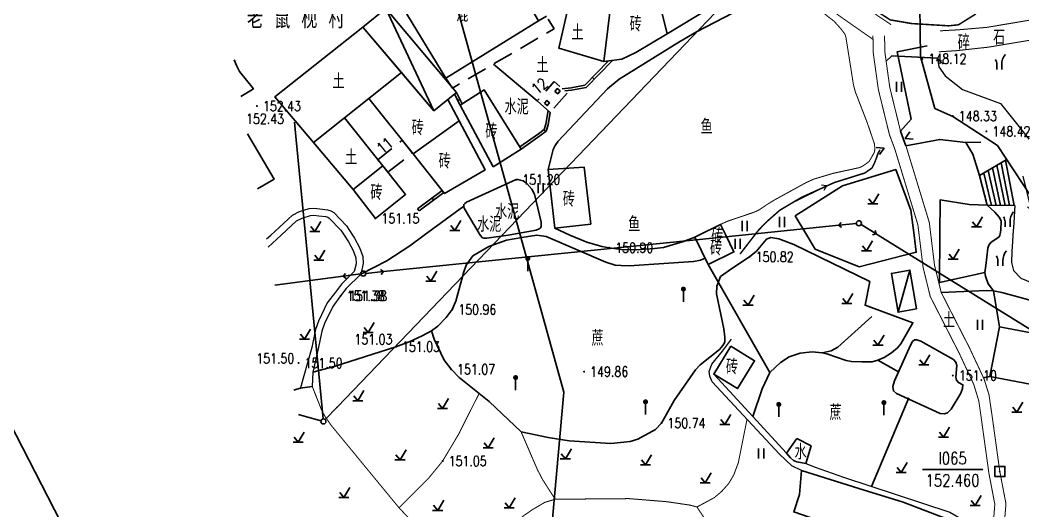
# Model space of a CAD drawing. Extents: x 529262 to 576451, y 2694391 to 2717535.
# Drawn here: x 567165.7 to 567265.2, y 2708975.2 to 2709023.9 of the extents above; entities that cross this region are included whole.
import ezdxf
from ezdxf.enums import TextEntityAlignment as Align
from ezdxf.xclip import XClip

# ---------------------------------------------------------------- set-up
doc = ezdxf.new("R2010")
doc.units = 0
doc.header["$XCLIPFRAME"] = 0
doc.linetypes.add('X2', pattern=[10, 8, -2])
doc.linetypes.add('X5', pattern=[3, 2, -1])
for name, color, linetype in [('DLDW', 8, 'Continuous'), ('DLSS', 4, 'Continuous'), ('DMTZ', 8, 'Continuous'), ('GCD', 8, 'Continuous'), ('GXYZ', 8, 'Continuous'), ('JMD', 8, 'Continuous'), ('KZD', 8, 'Continuous'), ('PP-COM', 7, 'Continuous'), ('RD-中线', 40, 'Continuous'), ('RD-红线', 7, 'Continuous'), ('ZBTZ', 8, 'Continuous'), ('ZJ', 7, 'Continuous'), ('污水管径标注_W10-', 202, 'Continuous')]:
    doc.layers.add(name, color=color, linetype=linetype)
doc.layers.add('SXSS', color=5, linetype='Continuous', lineweight=0)
doc.styles.add('HZ', font='rs.shx', dxfattribs={"width": 0.8, "bigfont": 'hztxt.shx'})
doc.styles.add('romant', font='romant.shx', dxfattribs={"width": 0.8})
doc.linetypes.add('10421', pattern='A,2,[150,AAA.SHX,S=0.5,R=0,X=0,Y=0.5],1e-11', length=2)
doc.linetypes.add('10422', pattern='A,0.75,[150,AAA.SHX,S=0.5,R=0,X=0,Y=0.5],1.5,[177,AAA.SHX,S=1,R=0,X=0,Y=0.4],0.75', length=3)
doc.linetypes.add('1161', pattern='A,0,[149,AAA.SHX,S=0.15,R=0,X=0,Y=0],-1.6', length=1.6)
doc.linetypes.add('8462', pattern='A,2,[157,AAA.SHX,S=1,R=0,X=0,Y=0.5],1e-09', length=2)

# ---------------------------------------------------------------- blocks, each defined once
blk = doc.blocks.new('A$C19FD0107')
at = {"layer": 'RD-中线', "color": 8, "linetype": 'Continuous', "flags": 128}
for points in [[(-4490.734, 14139.438, 0), (-4490.29, 14139.417)], [(-3818.251, 14086.168, 0), (-3817.74, 14086.169)]]:
    blk.add_lwpolyline(points, format="xyb", dxfattribs=at)
at = {"layer": 'RD-红线', "color": 8}
blk.add_line((-3819.132, 14565.867), (-3835.503, 14597.623), dxfattribs=at)
blk = doc.blocks.new('gc246')
at = {"color": 8}
for p, q in [((-0.5, 1), (-0.5, 0)), ((0.5, 1), (0.5, 0))]:
    blk.add_line(p, q, dxfattribs=at)
for centre, radius, start, end in [((-2.94, 0.81), 2.45, 4.3743, 29.0242), ((3.4, 1.11), 2.91, 139.3312, 182.0887)]:
    blk.add_arc(centre, radius, start, end, dxfattribs=at)
blk = doc.blocks.new('gc013c')
at = {"linetype": 'Continuous'}
blk.add_line((0.5, 0), (4, 0), dxfattribs=at)
at = {"linetype": 'Continuous', "const_width": 0.15, "flags": 128}
blk.add_lwpolyline([(3.775, 0, 1), (3.925, 0, 1)], format="xyb", close=True, dxfattribs=at)
blk = doc.blocks.new('gc037')
for p, q in [((0, 0), (-1.39, 0.8)), ((-1.39, -0.8), (0, 0))]:
    blk.add_line(p, q)
blk = doc.blocks.new('gc013b')
at = {"linetype": 'Continuous'}
blk.add_line((0.5, 0), (4, 0), dxfattribs=at)
at = {"linetype": 'Continuous', "flags": 128}
blk.add_lwpolyline([(3.5, 0.5), (4, 0), (3.5, -0.5)], dxfattribs=at)
blk = doc.blocks.new('gc170')
at = {"color": 8, "linetype": 'Continuous'}
blk.add_circle((0, 0), 0.5, dxfattribs=at)
blk = doc.blocks.new('gc123')
at = {"color": 8}
for p, q in [((0, 0), (1.2, 2)), ((-1, 0), (1, 0)), ((0, 0), (-0.8, 1))]:
    blk.add_line(p, q, dxfattribs=at)
blk = doc.blocks.new('gc121')
at = {"color": 8}
for p, q in [((-0.5, -1), (-0.5, 1)), ((0.5, -1), (0.5, 1))]:
    blk.add_line(p, q, dxfattribs=at)
blk = doc.blocks.new('gc086')
at = {"color": 8}
for p, q in [((0, 0), (7, 0)), ((7, 0), (6.18, 0.57)), ((7, 0), (6.18, -0.57))]:
    blk.add_line(p, q, dxfattribs=at)
blk = doc.blocks.new('GC200')
at = {"linetype": 'Continuous', "const_width": 0.2, "flags": 128}
blk.add_lwpolyline([(-0.1, 0, 1), (0.1, 0, 1)], format="xyb", close=True, dxfattribs=at)
blk = doc.blocks.new('gc165')
at = {"color": 8}
blk.add_line((0, 0), (0, 2), dxfattribs=at)
at = {"color": 8, "const_width": 0.5}
blk.add_lwpolyline([(-0.25, 2.5, 1), (0.25, 2.5, 1)], format="xyb", close=True, dxfattribs=at)
blk = doc.blocks.new('gc115')
at = {"color": 8}
blk.add_lwpolyline([(-1, -1), (1, -1), (1, 1), (-1, 1)], close=True, dxfattribs=at)
blk.add_point((0, 0), dxfattribs=at)

msp = doc.modelspace()

# ---------------------------------------------------------------- linework, layer by layer
at = {"color": 8, "linetype": 'Continuous', "flags": 128}
msp.add_lwpolyline([(567209.956, 2709328.306), (567242.359, 2709376.873), (567237.386, 2709487.838), (567226.241, 2709566.338), (567250.471, 2709637.466), (567310.691, 2709648.291), (567365.176, 2709659.753), (567568.23, 2709904.38), (567652.452, 2709866.094), (567570.025, 2709683.533), (567490.632, 2709613.794), (567456.674, 2709542.126), (567415.71, 2709492.593), (567416.103, 2709370.575), (567398.267, 2709255.857), (567341.513, 2709220.051), (567319.6, 2709121.447), (567354.869, 2709007.157), (567377.977, 2708907.793), (567342.698, 2708646.362), (567189.906, 2708654.057), (567219.676, 2708986.987), (567146.446, 2709250.882)], dxfattribs=at)
at = {"layer": 'DLDW', "linetype": 'Continuous', "flags": 128}
msp.add_lwpolyline([(567187.628, 2709016.321), (567188.876, 2709017.098), (567187.511, 2709018.82), (567187.217, 2709019.343), (567186.968, 2709019.972)], dxfattribs=at)
msp.add_lwpolyline([(567187.628, 2709016.321), (567188.876, 2709017.098), (567187.511, 2709018.82), (567187.217, 2709019.343), (567186.968, 2709019.972)], dxfattribs=at)
msp.add_lwpolyline([(567242.812, 2708982.369), (567241.762, 2708980.91), (567242.177, 2708980.462), (567242.482, 2708980.21), (567242.808, 2708980.06), (567243.698, 2708979.886), (567244.217, 2708981.647)], close=True, dxfattribs=at)
at = {"layer": 'DLSS', "linetype": 'Continuous'}
for p, q in [((567252.236, 2709020.354), (567251.643, 2709019.817)), ((567256.772, 2709020.132), (567252.236, 2709020.354)), ((567256.772, 2709020.132), (567257.309, 2709019.539))]:
    msp.add_line(p, q, dxfattribs=at)
at = {"layer": 'DLSS', "linetype": 'X2', "const_width": 0.1, "flags": 128}
for points in [[(567180.247, 2709057.132), (567181.052, 2709057.012), (567191.496, 2709054.721), (567200.122, 2709053.006), (567206.66, 2709051.684), (567214.252, 2709050.487), (567217.536, 2709049.498), (567223.167, 2709046.525), (567233.346, 2709040.038), (567238.654, 2709035.857), (567241.907, 2709032.199), (567244.201, 2709029.142), (567245.972, 2709027.79), (567248.462, 2709025.996), (567250.865, 2709024.318), (567252.168, 2709023.45)], [(567254.942, 2709002.568), (567254.816, 2709003.593), (567252.539, 2709011.07), (567251.988, 2709012.561), (567250.897, 2709017), (567250.396, 2709020.591), (567250.354, 2709022.351)], [(567220.347, 2708932.588), (567222.267, 2708931.701), (567223.632, 2708930.809), (567224.772, 2708929.928), (567226.282, 2708928.264), (567226.818, 2708927.92), (567227.937, 2708927.653), (567230.145, 2708927.971), (567231.653, 2708928.417), (567232.613, 2708929.021), (567233.744, 2708930.07), (567243.13, 2708939.716), (567243.839, 2708940.754), (567244.51, 2708942.093), (567245.997, 2708944.949), (567247.199, 2708946.576), (567248.446, 2708947.973), (567250.548, 2708950.073), (567251.515, 2708951.316), (567252.266, 2708952.668), (567253.456, 2708957.85), (567254.489, 2708961.033), (567255.621, 2708962.962), (567258.701, 2708967.21), (567261.63, 2708970.644), (567262.207, 2708972.835), (567262.453, 2708975.848), (567261.865, 2708978.926), (567261.135, 2708984.195), (567260.86, 2708986.116), (567260.351, 2708987.776), (567258.905, 2708990.868), (567256.045, 2708996.467), (567255.337, 2708999.35), (567254.942, 2709002.568)]]:
    msp.add_lwpolyline(points, dxfattribs=at)
at = {"layer": 'DLSS', "linetype": 'Continuous', "const_width": 0.1, "elevation": 151.029, "flags": 128}
for points in [[(567314.419, 2709057.73), (567313.976, 2709056.881), (567312.744, 2709054.38), (567310.46, 2709052.085), (567304.114, 2709046.941), (567288.721, 2709034.756), (567286.121, 2709032.483), (567281.85, 2709027.799), (567280.825, 2709026.96), (567279.625, 2709026.401), (567277.979, 2709025.929), (567261.674, 2709023.193), (567258.783, 2709022.943), (567257.024, 2709022.846)], [(567292.611, 2709008.978), (567285.196, 2709017.793), (567281.212, 2709020.724), (567276.434, 2709023.033), (567274.838, 2709023.388), (567261.779, 2709021.221), (567258.593, 2709020.871), (567256.897, 2709020.764)]]:
    msp.add_lwpolyline(points, dxfattribs=at)
at = {"layer": 'DLSS', "linetype": 'Continuous', "const_width": 0.1, "flags": 128}
for points in [[(567180.659, 2709054.855), (567191.048, 2709052.576), (567199.691, 2709050.858), (567206.272, 2709049.527), (567213.764, 2709048.346), (567216.701, 2709047.461), (567222.065, 2709044.629), (567232.076, 2709038.249), (567237.146, 2709034.256), (567240.209, 2709030.812), (567242.631, 2709027.585), (567244.667, 2709026.031), (567247.194, 2709024.209), (567249.631, 2709022.508), (567250.363, 2709021.997)], [(567256.102, 2709002.568), (567255.947, 2709003.832), (567253.631, 2709011.438), (567253.091, 2709012.899), (567252.03, 2709017.218), (567251.546, 2709020.685), (567251.506, 2709022.378)], [(567263.291, 2708972.65), (567263.557, 2708975.907), (567262.946, 2708979.104), (567262.226, 2708984.303), (567261.873, 2708986.723), (567261.394, 2708988.264), (567259.94, 2708991.374), (567257.132, 2708996.872), (567256.471, 2708999.559), (567256.102, 2709002.568)]]:
    msp.add_lwpolyline(points, dxfattribs=at)
at = {"layer": 'DMTZ', "linetype": '10422', "flags": 128}
for points in [[(567241.053, 2709026.562), (567240.046, 2709026.377), (567239.114, 2709025.983), (567238.285, 2709025.567), (567232.834, 2709022.76), (567231.081, 2709021.735), (567225.18, 2709018.041), (567224.026, 2709017.099), (567219.109, 2709011.9), (567218.819, 2709011.477), (567218.625, 2709011.055), (567218.116, 2709009.09)], [(567220.261, 2709002.568), (567221.959, 2709001.874), (567223.436, 2709001.432), (567224.191, 2709001.317), (567225.415, 2709001.152), (567226.888, 2709001.121), (567228.67, 2709001.235), (567229.572, 2709001.352), (567231.554, 2709001.934), (567232.692, 2709002.378)]]:
    msp.add_lwpolyline(points, dxfattribs=at)
at = {"layer": 'DMTZ', "linetype": '10421', "elevation": 149.842, "flags": 128}
msp.add_lwpolyline([(567255.723, 2709021.34), (567252.774, 2709020.767), (567254.161, 2709014.08), (567253.091, 2709012.899), (567253.631, 2709011.438)], dxfattribs=at)
at = {"layer": 'DMTZ', "linetype": '10422', "flags": 128}
for points, elevation in [([(567253.631, 2709011.438), (567256.987, 2709012.07), (567259.578, 2709011.745), (567260.265, 2709010.613), (567260.947, 2709008.474)], 149.514), ([(567259.578, 2709011.745), (567261.048, 2709011.811)], 149.618)]:
    msp.add_lwpolyline(points, dxfattribs=dict(at, elevation=elevation))
at = {"layer": 'DMTZ', "linetype": '10421', "flags": 128}
for points in [[(567209.756, 2709005.432), (567205.827, 2709002.568)], [(567261.679, 2709005.527), (567262.442, 2709004.842), (567262.875, 2709004.345), (567263.07, 2709003.974), (567263.052, 2709003.065), (567262.975, 2709002.704), (567262.938, 2709002.568)], [(567233.696, 2709000.296), (567233.25, 2709000.085), (567232.552, 2708999.949), (567226.156, 2708999.507), (567225.357, 2708999.541), (567224.769, 2708999.576), (567223.845, 2708999.884), (567217.943, 2709002.425), (567217.013, 2709002.567), (567215.526, 2709002.342), (567214.003, 2709002.068), (567212.25, 2709001.43), (567210.637, 2709000.501), (567209.981, 2708999.601), (567209.764, 2708998.92), (567208.966, 2708996.001), (567208.61, 2708995.18), (567207.994, 2708994.378), (567207.178, 2708993.542), (567206.564, 2708993.068), (567205.612, 2708992.57), (567204.32, 2708991.964), (567203.02, 2708991.494), (567196.885, 2708989.516), (567194.779, 2708988.951)], [(567205.827, 2709002.568), (567204.389, 2709001.52), (567202.128, 2709000.005), (567199.528, 2708998.684)], [(567218.801, 2709003.244), (567220.261, 2709002.568)], [(567262.938, 2709002.568), (567262.911, 2709002.47), (567262.835, 2709002.371), (567262.078, 2709001.864), (567261.854, 2709001.583), (567261.749, 2709001.277), (567261.563, 2708999.543), (567261.475, 2708998.851), (567261.525, 2708998.479), (567261.805, 2708997.733), (567262.326, 2708997.03)], [(567234.846, 2708996.741), (567234.864, 2708997.501), (567235.24, 2708998.451), (567236.441, 2708999.327), (567238.121, 2709000.412), (567238.788, 2709000.979), (567239.788, 2709002.166), (567240.225, 2709002.334), (567241.014, 2709002.212), (567242.512, 2709001.646), (567250.039, 2708997.949)], [(567206.564, 2708993.068), (567206.828, 2708992.231), (567207.812, 2708990.169), (567208.488, 2708989.249), (567209.296, 2708988.426), (567212.27, 2708986.058), (567215.451, 2708983.03), (567218.121, 2708982.475), (567220.21, 2708982.158), (567224.351, 2708981.895), (567226.252, 2708982.098), (567227.02, 2708982.318), (567228.776, 2708983.274), (567229.364, 2708983.91), (567230.642, 2708986.142), (567232.739, 2708989.19), (567233.207, 2708989.709), (567235.113, 2708991.231), (567235.466, 2708991.608), (567235.647, 2708991.951), (567235.674, 2708992.44), (567235.565, 2708993.272), (567234.846, 2708996.741)], [(567257.132, 2708996.872), (567261.637, 2708997.056), (567262.326, 2708997.03), (567263.163, 2708996.88), (567266.684, 2708995.925), (567270.762, 2708994.985), (567271.603, 2708994.909), (567272.193, 2708994.867), (567273.177, 2708994.96), (567276.917, 2708995.635), (567277.69, 2708995.71), (567278.421, 2708995.759), (567280.87, 2708995.77)], [(567240.131, 2708988.932), (567241.176, 2708989.919), (567242.04, 2708990.471), (567243.144, 2708990.847), (567244.326, 2708990.988), (567245.303, 2708990.894), (567246.198, 2708991.095), (567246.867, 2708991.436), (567247.545, 2708992.041), (567250.251, 2708994.481)], [(567241.762, 2708980.91), (567238.448, 2708984.579), (567234.563, 2708988.779)], [(567194.722, 2708987.531), (567193.521, 2708987.369), (567192.985, 2708987.217), (567192.897, 2708987.181)], [(567194.722, 2708987.531), (567193.521, 2708987.369), (567192.985, 2708987.217), (567192.897, 2708987.181)]]:
    msp.add_lwpolyline(points, dxfattribs=at)
msp.add_lwpolyline([(567258.647, 2708988.157), (567258.575, 2708988.457), (567258.683, 2708989.633), (567258.586, 2708989.946), (567258.366, 2708990.218), (567255.093, 2708992.052), (567254.708, 2708992.178), (567254.466, 2708992.173), (567254.276, 2708991.997), (567254.079, 2708991.651), (567252.505, 2708988.121), (567252.331, 2708987.528), (567252.394, 2708987.098), (567252.703, 2708986.846), (567257.041, 2708984.867), (567257.453, 2708984.838), (567257.74, 2708984.928), (567258.135, 2708985.308), (567259.077, 2708986.872), (567259.259, 2708987.342), (567259.262, 2708987.715), (567258.843, 2708987.932)], close=True, dxfattribs=at)
at = {"layer": 'GXYZ', "linetype": 'Continuous'}
for p, q in [((567242.003, 2709032.26), (567213.549, 2709002.568)), ((567194.029, 2709002.568), (567193.11, 2709012.026)), ((567194.029, 2709002.568), (567193.11, 2709012.026)), ((567237.37, 2709002.568), (567246.975, 2709003.545)), ((567195.631, 2708986.064), (567194.029, 2709002.568)), ((567195.631, 2708986.064), (567194.029, 2709002.568)), ((567213.549, 2709002.568), (567197.208, 2708985.517)), ((567201.771, 2708998.948), (567237.37, 2709002.568)), ((567250.664, 2709002.693), (567250.866, 2709002.568)), ((567250.866, 2709002.568), (567277.417, 2708986.105)), ((567191.011, 2708997.612), (567197.798, 2708998.49)), ((567191.011, 2708997.612), (567197.798, 2708998.49)), ((567193.335, 2708984.761), (567193.897, 2708984.606)), ((567193.335, 2708984.761), (567193.897, 2708984.606))]:
    msp.add_line(p, q, dxfattribs=at)
at = {"layer": 'JMD', "linetype": 'Continuous'}
for p, q in [((567217.178, 2709023.824), (567215.427, 2709026.824, 157.112)), ((567202.023, 2709025.061), (567206.79, 2709014.915)), ((567217.968, 2709024.31), (567217.178, 2709023.824)), ((567222.691, 2709018.039), (567222.512, 2709018.213)), ((567209.371, 2709016.036), (567209.147, 2709015.925)), ((567217.861, 2709012.837), (567217.708, 2709013.035)), ((567263.573, 2709010.046), (567260.947, 2709008.474)), ((567262.663, 2709009.501), (567263.47, 2709005.513)), ((567263.092, 2709009.758), (567263.918, 2709005.51)), ((567263.521, 2709010.015), (567264.366, 2709005.506)), ((567260.947, 2709008.474), (567261.679, 2709005.527)), ((567261.376, 2709008.731), (567262.127, 2709005.524)), ((567261.805, 2709008.988), (567262.575, 2709005.52)), ((567262.234, 2709009.244), (567263.023, 2709005.517)), ((567206.774, 2709006.049), (567206.624, 2709006.25)), ((567261.679, 2709005.527), (567264.421, 2709005.506)), ((567205.321, 2709004.964), (567205.171, 2709005.164)), ((567205.321, 2709004.964), (567205.171, 2709005.164)), ((567254.027, 2708999.099, 150.335), (567252.85, 2708994.912))]:
    msp.add_line(p, q, dxfattribs=at)
at = {"layer": 'JMD', "linetype": 'Continuous', "flags": 128}
for points, elevation in [([(567233.92, 2709031.521), (567236.867, 2709026.782), (567229.934, 2709022.544), (567228.545, 2709028.194)], 152.982), ([(567203.715, 2709025.153), (567207.972, 2709018.162), (567217.178, 2709023.824), (567213.076, 2709030.852)], 157.112), ([(567228.545, 2709028.194), (567227.529, 2709027.869), (567224.448, 2709026.327), (567223.66, 2709019.794), (567225.427, 2709020.029), (567226.824, 2709020.688), (567229.934, 2709022.544)], 152.982), ([(567223.66, 2709019.794), (567224.448, 2709026.327), (567220.293, 2709025.904), (567219.177, 2709021.134)], 152.038), ([(567209.036, 2709016.712), (567202.023, 2709025.061), (567199.722, 2709023.219), (567206.79, 2709014.915)], 155.621), ([(567212.685, 2709009.349), (567215.433, 2709011.102), (567211.789, 2709016.986), (567209.383, 2709015.451)], 150.882), ([(567218.802, 2709016.833), (567219.078, 2709016.602), (567219.309, 2709016.878), (567219.033, 2709017.109)], 0.133), ([(567254.69, 2708995.241), (567254.027, 2708999.099), (567252.187, 2708998.77), (567252.85, 2708994.912)], 150.612), ([(567236.26, 2708991.541), (567234.563, 2708988.779), (567236.906, 2708987.339), (567238.603, 2708990.101)], 150.788)]:
    msp.add_lwpolyline(points, close=True, dxfattribs=dict(at, elevation=elevation))
at = {"layer": 'JMD', "linetype": 'X5', "elevation": 155.883, "flags": 128}
msp.add_lwpolyline([(567207.972, 2709018.162), (567208.627, 2709017.165), (567218.718, 2709023.055), (567217.968, 2709024.31)], dxfattribs=at)
at = {"layer": 'JMD', "linetype": 'Continuous', "flags": 128}
for points in [[(567199.722, 2709023.219), (567190.993, 2709016.278), (567194.842, 2709011.756), (567203.571, 2709018.697)], [(567199.722, 2709023.219), (567190.993, 2709016.278), (567194.842, 2709011.756), (567203.571, 2709018.697)], [(567208.177, 2709016.025), (567209.289, 2709013.924), (567204.718, 2709010.629), (567200.343, 2709016.131), (567203.571, 2709018.697), (567206.79, 2709014.915)], [(567217.753, 2709015.653), (567218.029, 2709015.422), (567218.26, 2709015.698), (567217.984, 2709015.929)], [(567194.842, 2709011.756), (567198.781, 2709007.089), (567201.725, 2709009.43), (567197.925, 2709014.208)], [(567194.842, 2709011.756), (567198.781, 2709007.089), (567201.725, 2709009.43), (567197.925, 2709014.208)], [(567204.718, 2709010.629), (567209.289, 2709013.924), (567211.873, 2709009.047), (567207.855, 2709006.684)], [(567198.781, 2709007.089), (567200.977, 2709004.226), (567203.972, 2709006.604), (567201.725, 2709009.43)], [(567198.781, 2709007.089), (567200.977, 2709004.226), (567203.972, 2709006.604), (567201.725, 2709009.43)], [(567222.354, 2709003.66), (567221.691, 2709009.318), (567218.116, 2709009.09), (567218.801, 2709003.244)], [(567279.634, 2708990.297), (567278.671, 2708985.359), (567261.971, 2708988.534), (567262.931, 2708993.452)], [(567254.868, 2708970.809), (567257.602, 2708974.451), (567253.346, 2708976.06), (567248.955, 2708977.431), (567243.282, 2708979.212), (567243.07, 2708976.817), (567242.492, 2708975.091)]]:
    msp.add_lwpolyline(points, close=True, dxfattribs=at)
for points in [[(567219.526, 2709017.097), (567220.395, 2709017.198), (567221.778, 2709017.455), (567224.099, 2709019.852)], [(567219.779, 2709016.875), (567220.433, 2709016.951), (567221.902, 2709017.224), (567224.499, 2709019.906)], [(567209.383, 2709015.451), (567208.836, 2709016.552)], [(567209.594, 2709015.586), (567209.036, 2709016.712)], [(567209.036, 2709016.712), (567209.036, 2709016.712)], [(567215.301, 2709011.315), (567217.164, 2709012.614), (567217.723, 2709013.046), (567217.886, 2709013.575), (567218.113, 2709014.938)], [(567215.433, 2709011.102), (567217.312, 2709012.412), (567217.939, 2709012.897), (567218.13, 2709013.517), (567218.334, 2709014.744)], [(567189.287, 2709007.146), (567190.937, 2709008.135), (567188.299, 2709012.611)], [(567189.287, 2709007.146), (567190.937, 2709008.135), (567188.299, 2709012.611)], [(567205.171, 2709005.164), (567207.613, 2709006.988)], [(567205.321, 2709004.964), (567207.769, 2709006.792)], [(567233.078, 2709002.568), (567235.239, 2709003.631), (567235.751, 2709002.568)], [(567235.751, 2709002.568), (567236.554, 2709000.904), (567234.007, 2708999.651), (567232.692, 2709002.378), (567233.078, 2709002.568)]]:
    msp.add_lwpolyline(points, dxfattribs=at)
at = {"layer": 'JMD', "linetype": 'X5', "elevation": 0.133, "flags": 128}
msp.add_lwpolyline([(567218.334, 2709014.744), (567217.04, 2709015.881), (567218.726, 2709017.8), (567220.021, 2709016.662)], close=True, dxfattribs=at)
at = {"layer": 'JMD', "linetype": 'X5', "flags": 128}
msp.add_lwpolyline([(567202.222, 2709008.804), (567204.64, 2709010.726), (567203.645, 2709011.979), (567201.227, 2709010.056)], close=True, dxfattribs=at)
msp.add_lwpolyline([(567202.222, 2709008.804), (567204.64, 2709010.726), (567203.645, 2709011.979), (567201.227, 2709010.056)], close=True, dxfattribs=at)
at = {"layer": 'KZD', "linetype": 'Continuous'}
msp.add_line((567255.258, 2708979.318), (567261.258, 2708979.318), dxfattribs=at)
at = {"layer": 'SXSS', "color": 8, "linetype": 'Continuous', "const_width": 0.15, "elevation": 149.879, "flags": 128}
msp.add_lwpolyline([(567242.361, 2709032.687), (567244.71, 2709029.143), (567249.694, 2709025.471), (567252.064, 2709023.935), (567254.187, 2709023.568), (567257.874, 2709023.344), (567258.843, 2709023.442), (567260.474, 2709024.461), (567262.379, 2709026.742), (567267.188, 2709028.525), (567268.904, 2709028.757)], dxfattribs=at)
at = {"layer": 'SXSS', "color": 8, "linetype": '8462', "const_width": 0.1, "flags": 128}
for points in [[(567235.239, 2709003.631), (567235.922, 2709003.949), (567238.451, 2709004.801), (567238.786, 2709004.936), (567239.087, 2709005.093), (567239.895, 2709005.637), (567240.632, 2709006.084), (567243.696, 2709007.766), (567244.454, 2709008.114), (567246.433, 2709008.708), (567249.018, 2709009.267), (567249.338, 2709009.42), (567249.683, 2709009.654), (567249.988, 2709009.889), (567250.503, 2709010.798), (567250.545, 2709011.081), (567250.514, 2709011.598), (567249.781, 2709013.751), (567248.619, 2709016.76), (567248.52, 2709017.093), (567248.423, 2709017.482), (567247.671, 2709022.236), (567247.603, 2709022.444), (567247.515, 2709022.597), (567247.183, 2709023.044), (567246.472, 2709023.826), (567246.12, 2709024.084), (567244.292, 2709025.557), (567243.569, 2709025.945), (567243.216, 2709026.067), (567242.307, 2709026.44), (567241.778, 2709026.566), (567241.411, 2709026.571), (567241.053, 2709026.562)], [(567226.517, 2708964.312), (567227.33, 2708964.388), (567228.077, 2708964.5), (567228.625, 2708964.666), (567229.968, 2708965.148), (567232.52, 2708966.181), (567232.992, 2708966.508), (567234.416, 2708967.597), (567236.793, 2708969.738), (567232.893, 2708975.58), (567232.22, 2708975.766), (567229.912, 2708976.107), (567226.163, 2708976.412), (567218.822, 2708976.351), (567217.793, 2708976.043), (567216.61, 2708975.345), (567215.746, 2708974.762), (567214.461, 2708973.633), (567213.712, 2708972.775), (567212.271, 2708971.094), (567211.489, 2708970.313), (567210.722, 2708969.854), (567209.904, 2708969.556), (567209.129, 2708969.328), (567207.584, 2708968.905), (567207.95, 2708967.606), (567208.237, 2708967.07), (567208.854, 2708966.318), (567209.802, 2708965.578), (567210.648, 2708965.047), (567212.005, 2708964.608), (567213.824, 2708964.481)]]:
    msp.add_lwpolyline(points, dxfattribs=at)
at = {"layer": 'SXSS', "color": 8, "linetype": 'Continuous', "flags": 128}
for points in [[(567256.772, 2709020.132), (567256.88, 2709019.257), (567257.539, 2709018.391), (567259.229, 2709017.032), (567263.021, 2709015.631), (567267.079, 2709010.53), (567268.906, 2709006.734), (567274.406, 2709003.272), (567276.053, 2709002.568)], [(567264.421, 2709005.506), (567264.33, 2709003.785), (567264.252, 2709002.568)], [(567190.597, 2709002.568), (567192.747, 2709004.549), (567193.442, 2709004.908), (567194.416, 2709005.205), (567194.86, 2709005.248), (567195.461, 2709005.189), (567196.225, 2709005.082), (567196.552, 2709004.975), (567196.844, 2709004.802), (567198.105, 2709003.499), (567198.708, 2709002.568)], [(567190.597, 2709002.568), (567192.747, 2709004.549), (567193.442, 2709004.908), (567194.416, 2709005.205), (567194.86, 2709005.248), (567195.461, 2709005.189), (567196.225, 2709005.082), (567196.552, 2709004.975), (567196.844, 2709004.802), (567198.105, 2709003.499), (567198.708, 2709002.568)], [(567191.624, 2709002.568), (567193.149, 2709003.973), (567193.705, 2709004.26), (567194.553, 2709004.518), (567194.859, 2709004.548), (567195.378, 2709004.497), (567196.067, 2709004.401), (567196.263, 2709004.337), (567196.409, 2709004.251), (567197.557, 2709003.064), (567197.879, 2709002.568)], [(567191.624, 2709002.568), (567193.149, 2709003.973), (567193.705, 2709004.26), (567194.553, 2709004.518), (567194.859, 2709004.548), (567195.378, 2709004.497), (567196.067, 2709004.401), (567196.263, 2709004.337), (567196.409, 2709004.251), (567197.557, 2709003.064), (567197.879, 2709002.568)], [(567190.184, 2709002.188), (567190.597, 2709002.568)], [(567190.184, 2709002.188), (567190.597, 2709002.568)], [(567190.33, 2709001.376), (567191.624, 2709002.568)], [(567190.33, 2709001.376), (567191.624, 2709002.568)], [(567197.879, 2709002.568), (567198.316, 2709001.893), (567198.773, 2709001.053), (567199.034, 2709000.315), (567199.081, 2708999.716), (567198.891, 2708998.949)], [(567197.879, 2709002.568), (567198.316, 2709001.893), (567198.773, 2709001.053), (567199.034, 2709000.315), (567199.081, 2708999.716), (567198.891, 2708998.949)], [(567198.708, 2709002.568), (567198.915, 2709002.25), (567199.411, 2709001.338), (567199.721, 2709000.461), (567199.777, 2708999.745), (567199.528, 2708998.684)], [(567198.708, 2709002.568), (567198.915, 2709002.25), (567199.411, 2709001.338), (567199.721, 2709000.461), (567199.777, 2708999.745), (567199.528, 2708998.684)], [(567264.252, 2709002.568), (567264.212, 2709001.933), (567264.133, 2709000.947), (567264.093, 2708999.844), (567264.291, 2708999.056), (567265.04, 2708998.307), (567266.893, 2708997.519), (567271.15, 2708996.849), (567274.315, 2708996.809), (567276.838, 2708997.124), (567278.258, 2708997.558), (567279.48, 2708998.661), (567281.254, 2708999.725), (567283.244, 2709000.43), (567284.582, 2709000.395), (567285.778, 2708999.956)], [(567198.891, 2708998.949), (567197.619, 2708997.692), (567197.023, 2708996.916), (567196.2, 2708995.831), (567195.334, 2708994.031), (567195.043, 2708993.194), (567194.676, 2708991.427), (567193.829, 2708988.355), (567193.53, 2708987.266)], [(567198.891, 2708998.949), (567197.619, 2708997.692), (567197.023, 2708996.916), (567196.2, 2708995.831), (567195.334, 2708994.031), (567195.043, 2708993.194), (567194.676, 2708991.427), (567193.829, 2708988.355), (567193.53, 2708987.266)], [(567199.528, 2708998.684), (567198.097, 2708997.27), (567197.528, 2708996.53), (567196.745, 2708995.498), (567195.923, 2708993.789), (567195.657, 2708993.024), (567195.298, 2708991.294), (567194.779, 2708988.951), (567194.722, 2708987.531)], [(567199.528, 2708998.684), (567198.097, 2708997.27), (567197.528, 2708996.53), (567196.745, 2708995.498), (567195.923, 2708993.789), (567195.657, 2708993.024), (567195.298, 2708991.294), (567194.779, 2708988.951), (567194.722, 2708987.531)], [(567243.282, 2708979.212), (567242.307, 2708979.652), (567241.069, 2708980.835), (567236.171, 2708986.117), (567234.404, 2708987.99), (567234.16, 2708988.562), (567234.117, 2708989.029), (567234.358, 2708989.765), (567235.433, 2708991.052), (567236.311, 2708992.226)], [(567243.698, 2708979.886), (567244.635, 2708979.539), (567247.439, 2708978.535), (567258.001, 2708975.082), (567261.579, 2708973), (567261.272, 2708972.223)]]:
    msp.add_lwpolyline(points, dxfattribs=at)
at = {"layer": 'SXSS', "color": 8, "linetype": 'Continuous', "const_width": 0.15, "flags": 128}
for points in [[(567238.619, 2709002.568), (567238.994, 2709003.053), (567239.79, 2709003.875), (567241.1, 2709005.03), (567243.259, 2709006.314), (567246.533, 2709007.789), (567249.564, 2709008.739), (567250.269, 2709009.232), (567250.513, 2709009.741), (567250.692, 2709010.191), (567250.845, 2709010.651), (567251.055, 2709011.049)], [(567237.17, 2709000.69), (567238.619, 2709002.568)]]:
    msp.add_lwpolyline(points, dxfattribs=at)
at = {"layer": 'ZBTZ', "linetype": '1161', "flags": 128}
for points in [[(567217.04, 2709015.881), (567212.718, 2709019.553)], [(567243.781, 2709002.568), (567242.652, 2709004.472), (567247.347, 2709007.468), (567252.625, 2709009.079), (567254.129, 2709005.039), (567254.444, 2709002.568)], [(567214.152, 2709002.568), (567216.931, 2709003.052), (567217.23, 2709003.177), (567217.337, 2709003.27), (567217.419, 2709003.404), (567217.443, 2709003.67), (567217.418, 2709003.838), (567216.764, 2709006.639), (567216.509, 2709007.122), (567216.009, 2709007.697), (567215.656, 2709007.947), (567215.354, 2709008.039), (567215.131, 2709008.086), (567214.966, 2709008.079), (567210.029, 2709005.853), (567209.868, 2709005.715), (567209.773, 2709005.6), (567209.756, 2709005.432), (567209.78, 2709005.244), (567211.371, 2709002.568)], [(567257.001, 2709002.568), (567257.022, 2709006.065), (567259.904, 2709005.605), (567261.679, 2709005.527)], [(567211.371, 2709002.568), (567211.619, 2709002.304), (567211.734, 2709002.258), (567212.036, 2709002.269), (567214.152, 2709002.568)], [(567254.444, 2709002.568), (567254.66, 2709000.876), (567248.983, 2708999.433), (567244.608, 2709001.175), (567243.781, 2709002.568)], [(567261.475, 2708998.851), (567256.974, 2708997.854), (567257.001, 2709002.568)], [(567234.007, 2708999.651), (567240.131, 2708988.932), (567239.362, 2708987.296), (567238.448, 2708984.579)], [(567250.039, 2708997.949), (567249.574, 2708995.614), (567254.319, 2708993.87), (567253.112, 2708991.771), (567252.804, 2708991.365), (567252.2, 2708990.887), (567251.473, 2708990.417), (567250.855, 2708990.151), (567250.28, 2708990.007), (567249.245, 2708989.976), (567248.216, 2708990.017), (567247.71, 2708990.113), (567245.779, 2708990.785), (567245.303, 2708990.894)], [(567262.326, 2708997.03), (567262.931, 2708993.452)], [(567250.855, 2708990.151), (567252.901, 2708989.01)], [(567261.971, 2708988.534), (567261.326, 2708988.409)], [(567261.971, 2708988.534), (567261.424, 2708988.428)], [(567250.215, 2708977.628), (567253.907, 2708986.422)]]:
    msp.add_lwpolyline(points, dxfattribs=at)
at = {"layer": 'ZBTZ', "linetype": 'Continuous', "const_width": 0.1, "flags": 128}
for points in [[(567205.665, 2708969.952), (567205.817, 2708970.417), (567206.402, 2708971.649), (567206.429, 2708971.888), (567206.242, 2708972.351), (567206.011, 2708972.649), (567203.328, 2708975.504), (567196.614, 2708983.661), (567196.007, 2708984.527), (567195.65, 2708985.184), (567194.722, 2708987.531)], [(567211.293, 2708986.883), (567209.225, 2708982.776), (567207.651, 2708980.142), (567206.203, 2708978.37), (567203.328, 2708975.504)], [(567232.893, 2708975.58), (567234.641, 2708976.527), (567235.341, 2708977.128), (567236.039, 2708977.905), (567236.554, 2708978.788), (567236.998, 2708979.986), (567237.861, 2708984.294)], [(567215.451, 2708983.03), (567215.733, 2708982.362), (567217.073, 2708979.265), (567217.593, 2708978.272), (567218.822, 2708976.351)]]:
    msp.add_lwpolyline(points, dxfattribs=at)
at = {"layer": '污水管径标注_W10-'}
msp.add_lwpolyline([(567266.022, 2709006.442), (567262.714, 2709011.453), (567258.281, 2709014.353), (567256.505, 2709015.143), (567255.091, 2709020.304), (567255.019, 2709025.315)], dxfattribs=at)

# ---------------------------------------------------------------- block references
at = {"layer": 'DLSS', "linetype": 'Continuous'}
for p, xscale, yscale, zscale, rotation in [((567253.55, 2709012.157), 0.5000000000121809, 0.5000000000121809, 0.5000000000121809, 204.3966082574833), ((567251.469, 2709011.213, 149.517), 0.4999999999818637, 0.4999999999818637, 0.4999999999818637, 25.21992412258286)]:
    msp.add_blockref('gc037', p, dxfattribs=dict(at, xscale=xscale, yscale=yscale, zscale=zscale, rotation=rotation))
at = {"layer": 'GCD', "linetype": 'Continuous'}
ref = msp.add_blockref('GC200', (567255.266, 2709020.064, 148.12), dxfattribs=dict(at, xscale=0.5, yscale=0.5, zscale=0.5))
ref.add_attrib('height', '148.12', dxfattribs={"linetype": 'Continuous', "height": 1, "style": 'HZ', "width": 0.8}).set_placement((567255.866, 2709020.064, 148.12), align=Align.MIDDLE_LEFT)
ref = msp.add_blockref('GC200', (567189.223, 2709015.377, 152.426), dxfattribs=dict(at, xscale=0.5, yscale=0.5, zscale=0.5))
ref.add_attrib('height', '152.43', dxfattribs={"linetype": 'Continuous', "height": 1, "style": 'HZ', "width": 0.8}).set_placement((567189.823, 2709015.377, 152.426), align=Align.MIDDLE_LEFT)
at = {"layer": 'GCD', "linetype": 'Continuous', "xscale": 0.5, "yscale": 0.5, "zscale": 0.5}
for p in [(567189.223, 2709015.377, 152.426), (567200.977, 2709004.226, 151.148), (567197.528, 2708996.53, 151.379), (567203.02, 2708991.494, 151.033), (567193.356, 2708989.868, 151.504)]:
    msp.add_blockref('GC200', p, dxfattribs=at)
at = {"layer": 'GCD', "linetype": 'Continuous'}
ref = msp.add_blockref('GC200', (567258.283, 2709014.388, 148.331), dxfattribs=dict(at, xscale=0.5, yscale=0.5, zscale=0.5))
ref.add_attrib('height', '148.33', dxfattribs={"linetype": 'Continuous', "height": 1, "style": 'HZ', "width": 0.8}).set_placement((567258.883, 2709014.388, 148.331), align=Align.MIDDLE_LEFT)
ref = msp.add_blockref('GC200', (567261.619, 2709012.866, 148.421), dxfattribs=dict(at, xscale=0.5, yscale=0.5, zscale=0.5))
ref.add_attrib('height', '148.42', dxfattribs={"linetype": 'Continuous', "height": 1, "style": 'HZ', "width": 0.8}).set_placement((567262.219, 2709012.866, 148.421), align=Align.MIDDLE_LEFT)
ref = msp.add_blockref('GC200', (567214.966, 2709008.079, 151.202), dxfattribs=dict(at, xscale=0.5, yscale=0.5, zscale=0.5))
ref.add_attrib('height', '151.20', dxfattribs={"linetype": 'Continuous', "height": 1, "style": 'HZ', "width": 0.8}).set_placement((567215.566, 2709008.079, 151.202), align=Align.MIDDLE_LEFT)
ref = msp.add_blockref('GC200', (567200.977, 2709004.226, 151.148), dxfattribs=dict(at, xscale=0.5, yscale=0.5, zscale=0.5))
ref.add_attrib('height', '151.15', dxfattribs={"linetype": 'Continuous', "height": 1, "style": 'HZ', "width": 0.8}).set_placement((567201.577, 2709004.226, 151.148), align=Align.MIDDLE_LEFT)
ref = msp.add_blockref('GC200', (567224.191, 2709001.317, 150.899), dxfattribs=dict(at, xscale=0.5, yscale=0.5, zscale=0.5))
ref.add_attrib('height', '150.90', dxfattribs={"linetype": 'Continuous', "height": 1, "style": 'HZ', "width": 0.8}).set_placement((567224.791, 2709001.317, 150.899), align=Align.MIDDLE_LEFT)
ref = msp.add_blockref('GC200', (567238.121, 2709000.412, 150.824), dxfattribs=dict(at, xscale=0.5, yscale=0.5, zscale=0.5))
ref.add_attrib('height', '150.82', dxfattribs={"linetype": 'Continuous', "height": 1, "style": 'HZ', "width": 0.8}).set_placement((567238.721, 2709000.412, 150.824), align=Align.MIDDLE_LEFT)
ref = msp.add_blockref('GC200', (567197.528, 2708996.53, 151.379), dxfattribs=dict(at, xscale=0.5, yscale=0.5, zscale=0.5))
ref.add_attrib('height', '151.38', dxfattribs={"linetype": 'Continuous', "height": 1, "style": 'HZ', "width": 0.8}).set_placement((567198.128, 2708996.53, 151.379), align=Align.MIDDLE_LEFT)
ref = msp.add_blockref('GC200', (567208.61, 2708995.18, 150.961), dxfattribs=dict(at, xscale=0.5, yscale=0.5, zscale=0.5))
ref.add_attrib('height', '150.96', dxfattribs={"linetype": 'Continuous', "height": 1, "style": 'HZ', "width": 0.8}).set_placement((567209.21, 2708995.18, 150.961), align=Align.MIDDLE_LEFT)
ref = msp.add_blockref('GC200', (567203.02, 2708991.494, 151.033), dxfattribs=dict(at, xscale=0.5, yscale=0.5, zscale=0.5))
ref.add_attrib('height', '151.03', dxfattribs={"linetype": 'Continuous', "height": 1, "style": 'HZ', "width": 0.8}).set_placement((567203.62, 2708991.494, 151.033), align=Align.MIDDLE_LEFT)
ref = msp.add_blockref('GC200', (567193.356, 2708989.868, 151.504), dxfattribs=dict(at, xscale=0.5, yscale=0.5, zscale=0.5))
ref.add_attrib('height', '151.50', dxfattribs={"linetype": 'Continuous', "height": 1, "style": 'HZ', "width": 0.8}).set_placement((567193.956, 2708989.868, 151.504), align=Align.MIDDLE_LEFT)
ref = msp.add_blockref('GC200', (567208.488, 2708989.249, 151.069), dxfattribs=dict(at, xscale=0.5, yscale=0.5, zscale=0.5))
ref.add_attrib('height', '151.07', dxfattribs={"linetype": 'Continuous', "height": 1, "style": 'HZ', "width": 0.8}).set_placement((567209.088, 2708989.249, 151.069), align=Align.MIDDLE_LEFT)
ref = msp.add_blockref('GC200', (567221.698, 2708989.016, 149.86), dxfattribs=dict(at, xscale=0.5, yscale=0.5, zscale=0.5))
ref.add_attrib('height', '149.86', dxfattribs={"linetype": 'Continuous', "height": 1, "style": 'HZ', "width": 0.8}).set_placement((567222.298, 2708989.016, 149.86), align=Align.MIDDLE_LEFT)
ref = msp.add_blockref('GC200', (567258.285, 2708988.63, 151.098), dxfattribs=dict(at, xscale=0.5, yscale=0.5, zscale=0.5))
ref.add_attrib('height', '151.10', dxfattribs={"linetype": 'Continuous', "height": 1, "style": 'HZ', "width": 0.8}).set_placement((567258.885, 2708988.63, 151.098), align=Align.MIDDLE_LEFT)
ref = msp.add_blockref('GC200', (567229.364, 2708983.91, 150.74), dxfattribs=dict(at, xscale=0.5, yscale=0.5, zscale=0.5))
ref.add_attrib('height', '150.74', dxfattribs={"linetype": 'Continuous', "height": 1, "style": 'HZ', "width": 0.8}).set_placement((567229.964, 2708983.91, 150.74), align=Align.MIDDLE_LEFT)
ref = msp.add_blockref('GC200', (567207.651, 2708980.142, 151.051), dxfattribs=dict(at, xscale=0.5, yscale=0.5, zscale=0.5))
ref.add_attrib('height', '151.05', dxfattribs={"linetype": 'Continuous', "height": 1, "style": 'HZ', "width": 0.8}).set_placement((567208.251, 2708980.142, 151.051), align=Align.MIDDLE_LEFT)
at = {"layer": 'GXYZ', "linetype": 'Continuous'}
for name, p, xscale, yscale, zscale, rotation in [('gc013c', (567192.917, 2709014.017), 0.4999999999809316, 0.4999999999809316, 0.4999999999809316, 275.5459154233143), ('gc013c', (567192.917, 2709014.017), 0.4999999999809316, 0.4999999999809316, 0.4999999999809316, 275.5459154233143), ('gc013b', (567248.965, 2709003.747), 0.4999999999993807, 0.4999999999993807, 0.4999999999993807, 185.8059647275612), ('gc013b', (567248.965, 2709003.747), 0.4999999999836305, 0.4999999999836305, 0.4999999999836305, 328.1986714517226), ('gc013b', (567199.782, 2708998.746), 0.5000000000274708, 0.5000000000274708, 0.5000000000274708, 187.3677407442375), ('gc013b', (567199.782, 2708998.746), 0.5000000000274708, 0.5000000000274708, 0.5000000000274708, 187.3677407442375), ('gc013b', (567199.782, 2708998.746), 0.4999999999993807, 0.4999999999993807, 0.4999999999993807, 5.805964727561165), ('gc013b', (567199.782, 2708998.746), 0.4999999999993807, 0.4999999999993807, 0.4999999999993807, 5.805964727561165), ('gc013c', (567195.825, 2708984.073), 0.4999999999809316, 0.4999999999809316, 0.4999999999809316, 95.54591542331426), ('gc013c', (567195.825, 2708984.073), 0.4999999999809316, 0.4999999999809316, 0.4999999999809316, 95.54591542331426), ('gc013c', (567195.825, 2708984.073), 0.4999999999031647, 0.4999999999031647, 0.4999999999031647, 46.21950207410205), ('gc013c', (567195.825, 2708984.073), 0.4999999999031647, 0.4999999999031647, 0.4999999999031647, 46.21950207410205), ('gc013c', (567195.825, 2708984.073), 0.5000000000108613, 0.5000000000108613, 0.5000000000108613, 164.5529007854518), ('gc013c', (567195.825, 2708984.073), 0.5000000000108613, 0.5000000000108613, 0.5000000000108613, 164.5529007854518)]:
    msp.add_blockref(name, p, dxfattribs=dict(at, xscale=xscale, yscale=yscale, zscale=zscale, rotation=rotation))
at = {"layer": 'GXYZ', "linetype": 'Continuous', "xscale": 0.5, "yscale": 0.5, "zscale": 0.5}
for p in [(567248.965, 2709003.747), (567199.782, 2708998.746), (567199.782, 2708998.746), (567195.825, 2708984.073), (567195.825, 2708984.073), (567195.825, 2708984.073), (567195.825, 2708984.073)]:
    msp.add_blockref('gc170', p, dxfattribs=at)
at = {"layer": 'KZD', "linetype": 'Continuous', "xscale": 0.5, "yscale": 0.5, "zscale": 0.5}
msp.add_blockref('gc115', (567262.946, 2708979.104, 152.46), dxfattribs=at)
at = {"layer": 'PP-COM'}
ref = msp.add_blockref('A$C19FD0107', (570997.993, 2694390.603), dxfattribs=at)
XClip(ref).set_block_clipping_path([(-9366.4383134884, 14428.6043910822), (-3328.4480743363, 17452.7484863754)])
at = {"layer": 'SXSS', "color": 8, "linetype": 'Continuous'}
for p, xscale, yscale, zscale, rotation in [((567265.22, 2709008.433), 0.4999999998436392, 0.4999999998436392, 0.4999999998436392, 284.0416706569757), ((567242.592, 2709005.918), 0.4999999999323267, 0.4999999999323267, 0.4999999999323267, 25.87493345657295)]:
    msp.add_blockref('gc086', p, dxfattribs=dict(at, xscale=xscale, yscale=yscale, zscale=zscale, rotation=rotation))
at = {"layer": 'ZBTZ', "linetype": 'Continuous', "xscale": 0.5, "yscale": 0.5, "zscale": 0.5}
for name, p in [('gc246', (567262.901, 2709019.004)), ('gc121', (567252.941, 2709017.283)), ('gc121', (567217.39, 2709007.227)), ('gc121', (567241.333, 2709003.872)), ('gc246', (567263.723, 2709003.39)), ('gc121', (567237.615, 2709003.475)), ('gc121', (567236.929, 2709001.715)), ('gc165', (567216.102, 2708999.003)), ('gc246', (567263.007, 2708999.516)), ('gc165', (567231.543, 2708995.958)), ('gc121', (567260.989, 2708993.671)), ('gc165', (567214.898, 2708987.179)), ('gc165', (567227.789, 2708984.772)), ('gc165', (567241.012, 2708984.517)), ('gc165', (567251.446, 2708984.691)), ('gc121', (567239.263, 2708980.884))]:
    msp.add_blockref(name, p, dxfattribs=at)
at = {"layer": 'ZBTZ', "linetype": 'Continuous', "xscale": 0.5, "yscale": 0.5}
for p in [(567250.346, 2709005.67), (567260.628, 2709003.376), (567194.982, 2709002.934), (567194.982, 2709002.934), (567208.866, 2709003.022), (567249.729, 2709001.012), (567195.375, 2709000.085), (567195.375, 2709000.085), (567258.326, 2709000.177), (567206.495, 2708998.006), (567237.959, 2708995.615), (567247.775, 2708995.778), (567200.255, 2708992.888), (567200.255, 2708992.888), (567193.935, 2708992.248), (567193.935, 2708992.248), (567250.858, 2708991.642), (567255.416, 2708989.69), (567199.23, 2708986.129), (567199.23, 2708986.129), (567207.641, 2708985.348), (567264.641, 2708984.979), (567235.663, 2708983.77), (567257.349, 2708982.502), (567193.32, 2708982.008), (567193.32, 2708982.008), (567212.175, 2708981.452), (567203.424, 2708980.259), (567203.424, 2708980.259), (567219.831, 2708980.35), (567227.781, 2708979.771), (567253.161, 2708979.014), (567233.699, 2708977.986), (567197.855, 2708976.521), (567197.855, 2708976.521), (567214.244, 2708975.487), (567260.49, 2708975.735), (567207.163, 2708975.249)]:
    msp.add_blockref('gc123', p, dxfattribs=at)

# ---------------------------------------------------------------- texts
at = {"layer": 'DLDW', "linetype": 'Continuous', "style": 'HZ', "width": 0.8}
msp.add_text('水', height=1.5, dxfattribs=at).set_placement((567243.176, 2708981.128), align=Align.MIDDLE)
at = {"layer": 'GCD', "linetype": 'Continuous', "style": 'HZ', "width": 0.8}
for s, p in [('152.43', (567190.03, 2709014.114)), ('151.38', (567200.253, 2708996.53)), ('151.03', (567200.783, 2708992.221)), ('151.50', (567191.046, 2708990.33))]:
    msp.add_text(s, height=1, dxfattribs=at).set_placement(p, align=Align.MIDDLE)
at = {"layer": 'JMD', "linetype": 'Continuous', "style": 'HZ', "width": 0.8}
for s, p in [('混', (567210.196, 2709024.489)), ('砖', (567227.41, 2709023.517)), ('土', (567221.644, 2709022.681)), ('土', (567197.924, 2709017.837)), ('土', (567197.924, 2709017.837)), ('砖', (567205.777, 2709013.214)), ('砖', (567213.088, 2709012.857)), ('土', (567199.169, 2709010.292)), ('土', (567199.169, 2709010.292)), ('砖', (567208.455, 2709009.905)), ('砖', (567201.686, 2709006.798)), ('砖', (567201.686, 2709006.798)), ('砖', (567220.785, 2709006.136)), ('砖', (567235.505, 2709002.498)), ('砖', (567235.39, 2709001.295)), ('砖', (567236.97, 2708989.495))]:
    msp.add_text(s, height=1.5, dxfattribs=at).set_placement(p, align=Align.MIDDLE_RIGHT)
at = {"layer": 'KZD', "linetype": 'Continuous', "style": 'romant', "width": 0.8}
for s, p in [('I065', (567258.258, 2708980.418)), ('152.460', (567258.258, 2708978.218))]:
    msp.add_text(s, height=1.2, dxfattribs=at).set_placement(p, align=Align.MIDDLE)
at = {"layer": 'SXSS', "color": 8, "linetype": '10421', "style": 'HZ', "width": 0.8}
for p in [(567233.849, 2709013.411), (567226.663, 2709003.725)]:
    msp.add_text('鱼', height=1.5, dxfattribs=at).set_placement(p, align=Align.MIDDLE)
at = {"layer": 'ZJ', "color": 8, "linetype": 'Continuous', "style": 'HZ', "width": 0.8}
for s, height, p in [('老 鼠 枧 村', 2, (567193.08, 2709024.181)), ('老 鼠 枧 村', 2, (567193.08, 2709024.181)), ('碎', 1.5, (567259.366, 2709021.765)), ('石', 1.5, (567262.885, 2709022.216)), ('土', 1.5, (567217.557, 2709019.508)), ('水泥', 1.5, (567215.001, 2709015.369)), ('水泥', 1.5, (567214.054, 2709004.97)), ('水泥', 1.5, (567212.276, 2709003.715)), ('土', 1.5, (567257.897, 2708994.198, -155.99)), ('蔗', 1.5, (567223.043, 2708992.418)), ('蔗', 1.5, (567246.65, 2708985.039))]:
    msp.add_text(s, height=height, dxfattribs=at).set_placement(p, align=Align.MIDDLE)
for s, p in [('12', (567217.276, 2709017.361)), ('11', (567201.907, 2709011.469)), ('11', (567201.907, 2709011.469))]:
    msp.add_text(s, height=1.1, rotation=39.35952, dxfattribs=at).set_placement(p, align=Align.MIDDLE)

doc.saveas('drawing.dxf')
